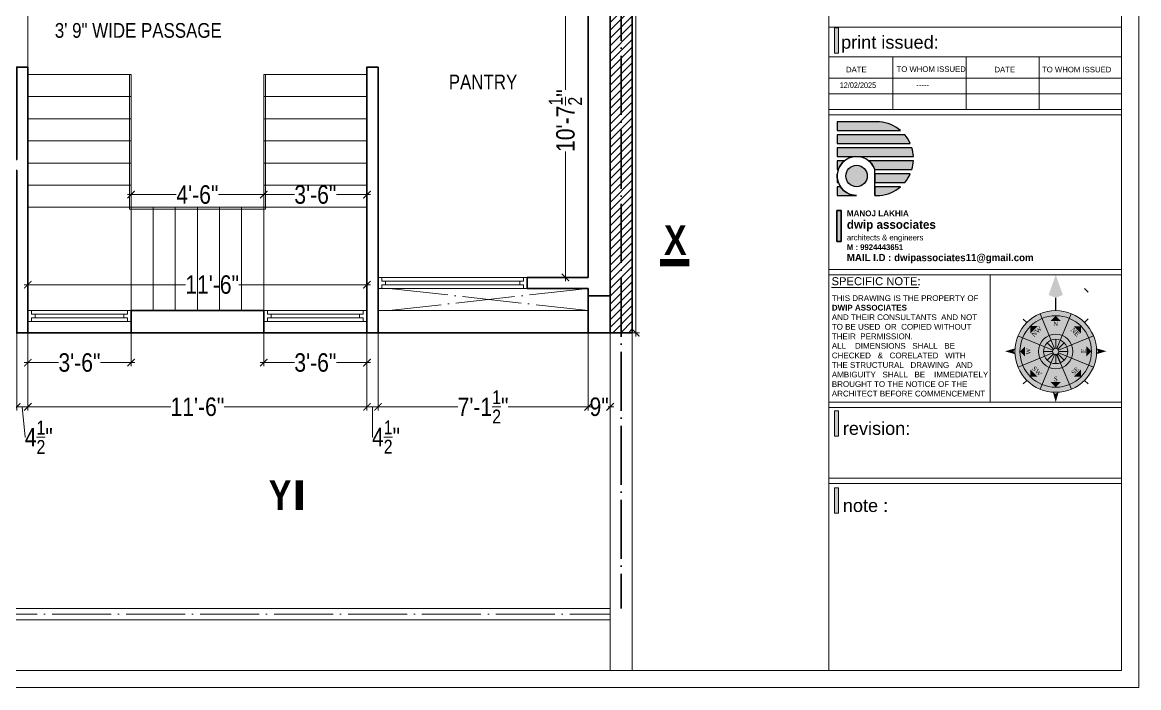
# Paper-space layout 'Layout1' of a CAD drawing. Header units: millimetres. Extents: x -1 to 3078, y -1078 to 819.
# Drawn here: x 1469.4 to 1923.7, y 10.5 to 281.2 of the extents above; entities that cross this region are included whole.
import ezdxf
from ezdxf.enums import TextEntityAlignment as Align

# ---------------------------------------------------------------- set-up
doc = ezdxf.new("R2010")
doc.units = ezdxf.units.MM
doc.header["$MEASUREMENT"] = 0
doc.header["$PDMODE"] = 35
doc.linetypes.add('ACAD_ISO04W100', pattern=[30, 24, -3, 0, -3])
doc.layers.get('Defpoints').update_dxf_attribs({"color": 220})
for name, color, linetype, lineweight in [('COLUMN', 1, 'Continuous', 30), ('FIRST FLOOR', 7, 'Continuous', 9), ('FIRST FLOOR ( DIM )', 250, 'Continuous', 9), ('FIRST FLOOR ( TEXT )', 7, 'Continuous', 9), ('FIRST FLOOR_( PLine )_', 251, 'Continuous', 30), ('FIRST FLOOR_( STAIR )', 251, 'Continuous', 9), ('GROUND FLOOR', 7, 'Continuous', 9), ('GROUND FLOOR  ( HATCH )', 251, 'Continuous', 9), ('GROUND FLOOR ( DW_RAIL )', 7, 'Continuous', 9), ('plot boundary', 26, 'Continuous', 30), ('SECTION', 7, 'Continuous', 9), ('STAIRCASE', 45, 'Continuous', 25), ('X_PLOT', 1, 'Continuous', 9), ('X_SHEET', 7, 'Continuous', 9)]:
    doc.layers.add(name, color=color, linetype=linetype, lineweight=lineweight)
doc.styles.add("Cn_BT_0'-0", font='swissc.ttf')
doc.styles.add('Cn_BT_7½', font='swissc.ttf', dxfattribs={"height": 7.5})
doc.styles.add('DUTCH801', font='dutcheb.ttf', dxfattribs={"height": 6.5})
doc.styles.add('KATHA', font='swissc.ttf')
doc.styles.get("Standard").update_dxf_attribs({"font": 'arial.ttf', "height": 6})
doc.dimstyles.new('Cn_BT_7½', dxfattribs={"dimtxt": 9, "dimasz": 3, "dimexe": 1.5, "dimexo": 0, "dimgap": 0.09, "dimtad": 0, "dimdec": 3, "dimzin": 3, "dimdsep": 46, "dimlunit": 4, "dimtxsty": 'Cn_BT_7½', "dimblk": 'ARCHTICK', "dimcen": 0.09, "dimdle": 1.5, "dimclrd": 251, "dimclre": 251, "dimclrt": 14, "dimadec": 0, "dimazin": 0, "dimtfac": 0.75, "dimtdec": 3, "dimtofl": 0, "dimtmove": 0, "dimatfit": 3, "dimfxl": 0, "dimtolj": 1, "dimtzin": 0, "dimlwd": 15, "dimlwe": 15, "dimarcsym": 0})

# ---------------------------------------------------------------- blocks, each defined once
blk = doc.blocks.new('_ArchTick')
at = {"color": 0, "linetype": 'ByBlock', "const_width": 0.15}
blk.add_lwpolyline([(-0.5, -0.5), (0.5, 0.5)], dxfattribs=at)
blk = doc.blocks.new('*D62')
at = {"layer": 'Defpoints', "color": 0}
for p in [(1708.68, 471.43), (1704.18, 154.93), (1719.07, 154.93)]:
    blk.add_point(p, dxfattribs=at)
at = {"layer": 'FIRST FLOOR ( DIM )', "color": 251, "lineweight": 15}
for p, q in [((1719.07, 472.93), (1719.07, 319.85)), ((1708.68, 471.43), (1720.57, 471.43)), ((1719.07, 153.43), (1719.07, 294.51)), ((1704.18, 154.93), (1720.57, 154.93))]:
    blk.add_line(p, q, dxfattribs=at)
at = {"layer": 'FIRST FLOOR ( DIM )', "color": 251, "lineweight": 15, "xscale": 3, "yscale": 3, "zscale": 3}
for p, rotation in [((1719.07, 471.43), 90), ((1719.07, 154.93), 270)]:
    blk.add_blockref('_ArchTick', p, dxfattribs=dict(at, rotation=rotation))
at = {"layer": 'FIRST FLOOR ( DIM )', "color": 14, "insert": (1716.07, 307.18), "char_height": 7.5, "attachment_point": 5, "rotation": 90, "style": 'Cn_BT_7½'}
blk.add_mtext('\\A1;26\'-4{\\H0.750000x;\\S1/2;}"', dxfattribs=at)
blk = doc.blocks.new('*D63')
at = {"layer": 'Defpoints', "color": 0}
for p in [(1699.68, 304.93), (1690.44, 177.43), (1699.68, 177.43)]:
    blk.add_point(p, dxfattribs=at)
at = {"layer": 'FIRST FLOOR ( DIM )', "color": 251, "lineweight": 15}
for p, q in [((1699.68, 304.93), (1688.94, 304.93)), ((1690.44, 306.43), (1690.44, 253.71)), ((1690.44, 175.93), (1690.44, 228.65)), ((1699.68, 177.43), (1688.94, 177.43))]:
    blk.add_line(p, q, dxfattribs=at)
at = {"layer": 'FIRST FLOOR ( DIM )', "color": 251, "lineweight": 15, "xscale": 3, "yscale": 3, "zscale": 3}
for p, rotation in [((1690.44, 304.93), 90), ((1690.44, 177.43), 270)]:
    blk.add_blockref('_ArchTick', p, dxfattribs=dict(at, rotation=rotation))
at = {"layer": 'FIRST FLOOR ( DIM )', "color": 14, "insert": (1690.44, 241.18), "char_height": 7.5, "attachment_point": 5, "rotation": 90, "style": 'Cn_BT_7½'}
blk.add_mtext('\\A1;10\'-7{\\H0.750000x;\\S1/2;}"', dxfattribs=at)
blk = doc.blocks.new('NORTH')
h = blk.add_hatch(color=9)
h.set_gradient(color1=(201, 201, 201), color2=(237, 237, 237), one_color=1, tint=0.93, name='SPHERICAL')
edge = h.paths.add_edge_path()
edge.add_arc((329168.36, -156620.06), 24.14, 0, 360)
at = {"layer": 'X_SHEET'}
for color, points in [(224, [(329168.39, -156574.83), (329168.37, -156588.36), (329164.15, -156586.66)]), (230, [(329172.6, -156586.67), (329168.37, -156588.36), (329168.39, -156574.83)]), (47, [(329165.31, -156601.96), (329168.36, -156598.92), (329171.4, -156601.97)]), (47, [(329153.43, -156609.39), (329153.44, -156605.09), (329157.74, -156605.09)]), (47, [(329179.03, -156605.13), (329183.33, -156605.13), (329183.33, -156609.44)]), (47, [(329147.22, -156620.03), (329150.27, -156616.99), (329150.26, -156623.08)]), (47, [(329186.45, -156623.1), (329186.46, -156617.01), (329189.5, -156620.06)]), (224, [(329143.42, -156619.93), (329144.27, -156618.24), (329138.35, -156619.94)]), (230, [(329144.27, -156621.62), (329143.42, -156619.93), (329138.35, -156619.94)]), (230, [(329192.45, -156621.62), (329193.3, -156619.93), (329198.37, -156619.94)]), (224, [(329193.3, -156619.93), (329192.46, -156618.24), (329198.37, -156619.94)]), (47, [(329153.39, -156634.98), (329153.4, -156630.68), (329157.7, -156634.99)]), (47, [(329178.98, -156635.02), (329183.29, -156630.72), (329183.29, -156635.03)]), (47, [(329171.38, -156638.16), (329165.29, -156638.15), (329168.33, -156641.2)]), (230, [(329166.68, -156644.13), (329168.37, -156644.98), (329168.36, -156650.06)]), (224, [(329168.37, -156644.98), (329170.06, -156644.14), (329168.36, -156650.06)])]:
    blk.add_hatch(color=color, dxfattribs=at).paths.add_polyline_path(points)
at = {"color": 254, "lineweight": 5}
for p, q in [((329185.43, -156582.85), (329187.55, -156584.97)), ((329167.03, -156618.73), (329163.29, -156614.98)), ((329168.36, -156618.18), (329168.36, -156612.88)), ((329169.69, -156618.73), (329173.44, -156614.98)), ((329166.49, -156620.06), (329161.19, -156620.06)), ((329167.03, -156621.39), (329163.29, -156625.13)), ((329168.36, -156621.93), (329168.36, -156627.23)), ((329169.69, -156621.39), (329173.44, -156625.13)), ((329170.24, -156620.06), (329175.54, -156620.06))]:
    blk.add_line(p, q, dxfattribs=at)
at = {"color": 250, "lineweight": 9}
for p, q in [((329167.64, -156618.32), (329159.12, -156597.75)), ((329169.08, -156618.32), (329177.6, -156597.75)), ((329151.3, -156602.99), (329149.18, -156600.87)), ((329185.43, -156602.99), (329187.55, -156600.87)), ((329146.06, -156610.82), (329166.63, -156619.34)), ((329170.1, -156619.34), (329190.67, -156610.82)), ((329146.06, -156629.3), (329166.63, -156620.78)), ((329159.12, -156642.36), (329167.64, -156621.79)), ((329177.6, -156642.36), (329169.08, -156621.79)), ((329170.1, -156620.78), (329190.67, -156629.3)), ((329151.3, -156637.13), (329149.18, -156639.25)), ((329185.43, -156637.13), (329187.55, -156639.25))]:
    blk.add_line(p, q, dxfattribs=at)
at = {"color": 1}
blk.add_line((329171.11, -156626.69), (329169.08, -156621.79), dxfattribs=at)
at = {"lineweight": 9}
for radius in [24.14, 21.14, 10.18, 7.18, 1.88]:
    blk.add_circle((329168.36, -156620.06), radius, dxfattribs=at)
at = {"layer": 'X_SHEET', "color": 29, "linetype": 'Continuous', "lineweight": 25}
blk.add_line((329168.36, -156595.92), (329168.37, -156588.36), dxfattribs=at)
at = {"layer": 'X_SHEET', "color": 26, "linetype": 'ByBlock', "lineweight": -2, "style": 'DUTCH801'}
for s, rotation, p in [('N', 359.9141, (329168.3, -156602.36)), ('NW', 44.9141, (329156.19, -156607.39)), ('SE', 44.9141, (329178.93, -156630.51)), ('S', 359.9141, (329168.41, -156634.95))]:
    blk.add_text(s, height=2.7, rotation=rotation, dxfattribs=at).set_placement(p, align=Align.TOP_CENTER)
for s, rotation, p in [('NE', 314.9141, (329178.93, -156609.55)), ('W', 89.9141, (329153.45, -156619.96)), ('E', 89.9141, (329186.06, -156619.76)), ('SW', 314.9141, (329156.33, -156632.65))]:
    blk.add_text(s, height=2.7, rotation=rotation, dxfattribs=at).set_placement(p, align=Align.CENTER)
blk = doc.blocks.new('logo')
at = {"layer": 'STAIRCASE', "linetype": 'Continuous', "ltscale": 15}
h = blk.add_hatch(color=0, dxfattribs=at)
edge = h.paths.add_edge_path()
edge.add_line((52190.2, -8438.8), (52131.5, -8438.8))
edge.add_line((52131.5, -8438.8), (52131.5, -8450.8))
edge.add_line((52131.5, -8450.8), (52219.1, -8450.8))
edge.add_arc((52186.1, -8489.7), 51, 49.5898, 85.3906)
edge = h.paths.add_edge_path()
edge.add_line((52225, -8456.8), (52131.5, -8456.8))
edge.add_line((52131.5, -8456.8), (52131.5, -8468.8))
edge.add_line((52131.5, -8468.8), (52232.6, -8468.8))
edge.add_arc((52186.1, -8489.7), 51, 24.196, 40.1809)
edge = h.paths.add_edge_path()
edge.add_line((52234.8, -8474.7), (52131.5, -8474.7))
edge.add_line((52131.5, -8474.7), (52131.5, -8486.7))
edge.add_line((52131.5, -8486.7), (52237, -8486.7))
edge.add_arc((52186.1, -8489.7), 51, 3.3421, 17.076)
edge = h.paths.add_edge_path()
edge.add_line((52237, -8492.6), (52174.8, -8492.6))
edge.add_arc((52158.3, -8513.7), 26.8, 19.8001, 51.8901, ccw=False)
edge.add_line((52183.5, -8504.6), (52234.8, -8504.6))
edge.add_arc((52186.1, -8489.7), 51, 342.9464, 356.6794)
edge = h.paths.add_edge_path()
edge.add_line((52232.6, -8510.5), (52183.5, -8510.5))
edge.add_line((52183.5, -8510.5), (52183.5, -8522.5))
edge.add_line((52183.5, -8522.5), (52225.1, -8522.5))
edge.add_arc((52186.1, -8489.7), 51, 319.8472, 335.8275)
edge = h.paths.add_edge_path()
edge.add_line((52219.2, -8528.5), (52183.5, -8528.5))
edge.add_line((52183.5, -8528.5), (52183.5, -8540.5))
edge.add_line((52183.5, -8540.5), (52190.4, -8540.5))
edge.add_arc((52186.1, -8489.7), 51, 274.8693, 310.4434)
edge = h.paths.add_edge_path()
edge.add_line((52136, -8528.5), (52131.5, -8528.5))
edge.add_line((52131.5, -8528.5), (52131.5, -8540.5))
edge.add_line((52131.5, -8540.5), (52158.3, -8540.5))
edge.add_arc((52158.3, -8513.7), 26.8, 213.4982, 270, ccw=False)
edge = h.paths.add_edge_path()
edge.add_line((52131.5, -8513.7), (52131.5, -8522.5))
edge.add_line((52131.5, -8522.5), (52133, -8522.5))
edge.add_arc((52158.3, -8513.7), 26.8, 180, 199.307, ccw=False)
edge = h.paths.add_edge_path()
edge.add_line((52131.7, -8510.5), (52131.5, -8510.5))
edge.add_line((52131.5, -8510.5), (52131.5, -8513.7))
edge.add_arc((52158.3, -8513.7), 26.8, 173.2545, 180, ccw=False)
edge = h.paths.add_edge_path()
edge.add_line((52141.8, -8492.6), (52131.5, -8492.6))
edge.add_line((52131.5, -8492.6), (52131.5, -8504.6))
edge.add_line((52131.5, -8504.6), (52133.1, -8504.6))
edge.add_arc((52158.3, -8513.7), 26.8, 128.1099, 160.1999, ccw=False)
edge = h.paths.add_edge_path()
edge.add_arc((52158.3, -8513.7), 14.8, 0, 360)
at = {"layer": 'STAIRCASE', "color": 0, "linetype": 'Continuous', "ltscale": 15}
blk.add_line((52183.5, -8540.5), (52183.5, -8504.6), dxfattribs=at)
for points in [[(52190.2, -8438.8), (52131.5, -8438.8), (52131.5, -8450.8), (52219.1, -8450.8, 0.157494)], [(52225, -8456.8), (52131.5, -8456.8), (52131.5, -8468.8), (52232.6, -8468.8, 0.06986)], [(52234.8, -8474.7), (52131.5, -8474.7), (52131.5, -8486.7), (52237, -8486.7, 0.059998)], [(52141.8, -8492.6), (52131.5, -8492.6), (52131.5, -8504.6), (52133.1, -8504.6, -0.140942)], [(52237, -8492.6), (52174.8, -8492.6, -0.140942), (52183.5, -8504.6), (52234.8, -8504.6, 0.059993)], [(52131.7, -8510.5), (52131.5, -8510.5), (52131.5, -8513.7, -0.029441)], [(52131.5, -8513.7), (52131.5, -8522.5), (52133, -8522.5, -0.084443)], [(52232.6, -8510.5), (52183.5, -8510.5), (52183.5, -8522.5), (52225.1, -8522.5, 0.069841)], [(52136, -8528.5), (52131.5, -8528.5), (52131.5, -8540.5), (52158.3, -8540.5, -0.251655)], [(52219.2, -8528.5), (52183.5, -8528.5), (52183.5, -8540.5), (52190.4, -8540.5, 0.15648)]]:
    blk.add_lwpolyline(points, format="xyb", close=True, dxfattribs=at)
blk.add_circle((52158.3, -8513.7), 14.8, dxfattribs=at)
blk.add_arc((52158.3, -8513.7), 26.8, 19.8001, 270, dxfattribs=at)
blk = doc.blocks.new('*D68')
at = {"layer": 'Defpoints', "color": 0}
for p in [(1471.68, 181.93), (1609.68, 181.93), (1609.68, 174.46)]:
    blk.add_point(p, dxfattribs=at)
at = {"layer": 'FIRST FLOOR ( DIM )', "color": 251, "lineweight": 15}
for p, q in [((1471.68, 181.93), (1471.68, 172.96)), ((1609.68, 181.93), (1609.68, 172.96)), ((1470.18, 174.46), (1535.82, 174.46)), ((1611.18, 174.46), (1557.54, 174.46))]:
    blk.add_line(p, q, dxfattribs=at)
at = {"layer": 'FIRST FLOOR ( DIM )', "color": 251, "lineweight": 15, "xscale": 3, "yscale": 3, "zscale": 3, "rotation": 180}
blk.add_blockref('_ArchTick', (1471.68, 174.46), dxfattribs=at)
at = {"layer": 'FIRST FLOOR ( DIM )', "color": 251, "lineweight": 15, "xscale": 3, "yscale": 3, "zscale": 3}
blk.add_blockref('_ArchTick', (1609.68, 174.46), dxfattribs=at)
at = {"layer": 'FIRST FLOOR ( DIM )', "color": 14, "insert": (1546.68, 174.46), "char_height": 7.5, "attachment_point": 5, "style": 'Cn_BT_7½'}
blk.add_mtext('\\A1;11\'-6"', dxfattribs=at)
blk = doc.blocks.new('*D69')
at = {"layer": 'Defpoints', "color": 0}
for p in [(1609.68, 211.08), (1567.68, 206.72), (1609.68, 206.72)]:
    blk.add_point(p, dxfattribs=at)
at = {"layer": 'FIRST FLOOR ( DIM )', "color": 251, "lineweight": 15}
for p, q in [((1566.18, 211.08), (1580.13, 211.08)), ((1567.68, 206.72), (1567.68, 212.58)), ((1611.18, 211.08), (1597.24, 211.08)), ((1609.68, 206.72), (1609.68, 212.58))]:
    blk.add_line(p, q, dxfattribs=at)
at = {"layer": 'FIRST FLOOR ( DIM )', "color": 251, "lineweight": 15, "xscale": 3, "yscale": 3, "zscale": 3, "rotation": 180}
blk.add_blockref('_ArchTick', (1567.68, 211.08), dxfattribs=at)
at = {"layer": 'FIRST FLOOR ( DIM )', "color": 251, "lineweight": 15, "xscale": 3, "yscale": 3, "zscale": 3}
blk.add_blockref('_ArchTick', (1609.68, 211.08), dxfattribs=at)
at = {"layer": 'FIRST FLOOR ( DIM )', "color": 14, "insert": (1588.68, 211.08), "char_height": 7.5, "attachment_point": 5, "style": 'Cn_BT_7½'}
blk.add_mtext('\\A1;3\'-6"', dxfattribs=at)
blk = doc.blocks.new('*D70')
at = {"layer": 'Defpoints', "color": 0}
for p in [(1567.68, 211.08), (1513.68, 205.93), (1567.68, 205.93)]:
    blk.add_point(p, dxfattribs=at)
at = {"layer": 'FIRST FLOOR ( DIM )', "color": 251, "lineweight": 15}
for p, q in [((1512.18, 211.08), (1532.09, 211.08)), ((1513.68, 205.93), (1513.68, 212.58)), ((1569.18, 211.08), (1549.28, 211.08)), ((1567.68, 205.93), (1567.68, 212.58))]:
    blk.add_line(p, q, dxfattribs=at)
at = {"layer": 'FIRST FLOOR ( DIM )', "color": 251, "lineweight": 15, "xscale": 3, "yscale": 3, "zscale": 3, "rotation": 180}
blk.add_blockref('_ArchTick', (1513.68, 211.08), dxfattribs=at)
at = {"layer": 'FIRST FLOOR ( DIM )', "color": 251, "lineweight": 15, "xscale": 3, "yscale": 3, "zscale": 3}
blk.add_blockref('_ArchTick', (1567.68, 211.08), dxfattribs=at)
at = {"layer": 'FIRST FLOOR ( DIM )', "color": 14, "insert": (1540.68, 211.08), "char_height": 7.5, "attachment_point": 5, "style": 'Cn_BT_7½'}
blk.add_mtext('\\A1;4\'-6"', dxfattribs=at)
blk = doc.blocks.new('*D72')
at = {"layer": 'Defpoints', "color": 0}
for p in [(1467.18, 154.93), (1471.68, 154.93), (1471.68, 124.76)]:
    blk.add_point(p, dxfattribs=at)
at = {"layer": 'FIRST FLOOR ( DIM )', "color": 251, "lineweight": 15}
for p, q in [((1467.18, 154.93), (1467.18, 123.26)), ((1471.68, 154.93), (1471.68, 123.26)), ((1465.68, 124.76), (1473.18, 124.76)), ((1469.43, 124.76), (1470.58, 112.39)), ((1470.58, 112.39), (1470.76, 112.39))]:
    blk.add_line(p, q, dxfattribs=at)
at = {"layer": 'FIRST FLOOR ( DIM )', "color": 251, "lineweight": 15, "xscale": 3, "yscale": 3, "zscale": 3, "rotation": 180}
blk.add_blockref('_ArchTick', (1467.18, 124.76), dxfattribs=at)
at = {"layer": 'FIRST FLOOR ( DIM )', "color": 251, "lineweight": 15, "xscale": 3, "yscale": 3, "zscale": 3}
blk.add_blockref('_ArchTick', (1471.68, 124.76), dxfattribs=at)
at = {"layer": 'FIRST FLOOR ( DIM )', "color": 14, "insert": (1476.13, 112.39), "char_height": 7.5, "attachment_point": 5, "style": 'Cn_BT_7½'}
blk.add_mtext('\\A1;4{\\H0.750000x;\\S1/2;}"', dxfattribs=at)
blk = doc.blocks.new('*D73')
at = {"layer": 'Defpoints', "color": 0}
for p in [(1471.68, 154.93), (1513.68, 154.93), (1513.68, 142.76)]:
    blk.add_point(p, dxfattribs=at)
at = {"layer": 'FIRST FLOOR ( DIM )', "color": 251, "lineweight": 15}
for p, q in [((1471.68, 154.93), (1471.68, 141.26)), ((1513.68, 154.93), (1513.68, 141.26)), ((1470.18, 142.76), (1484.13, 142.76)), ((1515.18, 142.76), (1501.24, 142.76))]:
    blk.add_line(p, q, dxfattribs=at)
at = {"layer": 'FIRST FLOOR ( DIM )', "color": 251, "lineweight": 15, "xscale": 3, "yscale": 3, "zscale": 3, "rotation": 180}
blk.add_blockref('_ArchTick', (1471.68, 142.76), dxfattribs=at)
at = {"layer": 'FIRST FLOOR ( DIM )', "color": 251, "lineweight": 15, "xscale": 3, "yscale": 3, "zscale": 3}
blk.add_blockref('_ArchTick', (1513.68, 142.76), dxfattribs=at)
at = {"layer": 'FIRST FLOOR ( DIM )', "color": 14, "insert": (1492.68, 142.76), "char_height": 7.5, "attachment_point": 5, "style": 'Cn_BT_7½'}
blk.add_mtext('\\A1;3\'-6"', dxfattribs=at)
blk = doc.blocks.new('*D74')
at = {"layer": 'Defpoints', "color": 0}
for p in [(1567.68, 154.93), (1609.68, 154.93), (1609.68, 142.76)]:
    blk.add_point(p, dxfattribs=at)
at = {"layer": 'FIRST FLOOR ( DIM )', "color": 251, "lineweight": 15}
for p, q in [((1567.68, 154.93), (1567.68, 141.26)), ((1609.68, 154.93), (1609.68, 141.26)), ((1566.18, 142.76), (1580.13, 142.76)), ((1611.18, 142.76), (1597.24, 142.76))]:
    blk.add_line(p, q, dxfattribs=at)
at = {"layer": 'FIRST FLOOR ( DIM )', "color": 251, "lineweight": 15, "xscale": 3, "yscale": 3, "zscale": 3, "rotation": 180}
blk.add_blockref('_ArchTick', (1567.68, 142.76), dxfattribs=at)
at = {"layer": 'FIRST FLOOR ( DIM )', "color": 251, "lineweight": 15, "xscale": 3, "yscale": 3, "zscale": 3}
blk.add_blockref('_ArchTick', (1609.68, 142.76), dxfattribs=at)
at = {"layer": 'FIRST FLOOR ( DIM )', "color": 14, "insert": (1588.68, 142.76), "char_height": 7.5, "attachment_point": 5, "style": 'Cn_BT_7½'}
blk.add_mtext('\\A1;3\'-6"', dxfattribs=at)
blk = doc.blocks.new('*D75')
at = {"layer": 'Defpoints', "color": 0}
for p in [(1609.68, 154.93), (1614.18, 154.93), (1614.18, 124.76)]:
    blk.add_point(p, dxfattribs=at)
at = {"layer": 'FIRST FLOOR ( DIM )', "color": 251, "lineweight": 15}
for p, q in [((1609.68, 154.93), (1609.68, 123.26)), ((1614.18, 154.93), (1614.18, 123.26)), ((1608.18, 124.76), (1615.68, 124.76)), ((1611.93, 124.76), (1611.9, 112.5)), ((1611.9, 112.5), (1612.08, 112.5))]:
    blk.add_line(p, q, dxfattribs=at)
at = {"layer": 'FIRST FLOOR ( DIM )', "color": 251, "lineweight": 15, "xscale": 3, "yscale": 3, "zscale": 3, "rotation": 180}
blk.add_blockref('_ArchTick', (1609.68, 124.76), dxfattribs=at)
at = {"layer": 'FIRST FLOOR ( DIM )', "color": 251, "lineweight": 15, "xscale": 3, "yscale": 3, "zscale": 3}
blk.add_blockref('_ArchTick', (1614.18, 124.76), dxfattribs=at)
at = {"layer": 'FIRST FLOOR ( DIM )', "color": 14, "insert": (1617.45, 112.5), "char_height": 7.5, "attachment_point": 5, "style": 'Cn_BT_7½'}
blk.add_mtext('\\A1;4{\\H0.750000x;\\S1/2;}"', dxfattribs=at)
blk = doc.blocks.new('*D76')
at = {"layer": 'Defpoints', "color": 0}
for p in [(1614.18, 154.93), (1699.68, 154.93), (1699.68, 124.76)]:
    blk.add_point(p, dxfattribs=at)
at = {"layer": 'FIRST FLOOR ( DIM )', "color": 251, "lineweight": 15}
for p, q in [((1614.18, 154.93), (1614.18, 123.26)), ((1699.68, 154.93), (1699.68, 123.26)), ((1612.68, 124.76), (1646.73, 124.76)), ((1701.18, 124.76), (1667.13, 124.76))]:
    blk.add_line(p, q, dxfattribs=at)
at = {"layer": 'FIRST FLOOR ( DIM )', "color": 251, "lineweight": 15, "xscale": 3, "yscale": 3, "zscale": 3, "rotation": 180}
blk.add_blockref('_ArchTick', (1614.18, 124.76), dxfattribs=at)
at = {"layer": 'FIRST FLOOR ( DIM )', "color": 251, "lineweight": 15, "xscale": 3, "yscale": 3, "zscale": 3}
blk.add_blockref('_ArchTick', (1699.68, 124.76), dxfattribs=at)
at = {"layer": 'FIRST FLOOR ( DIM )', "color": 14, "insert": (1656.93, 124.76), "char_height": 7.5, "attachment_point": 5, "style": 'Cn_BT_7½'}
blk.add_mtext('\\A1;7\'-1{\\H0.750000x;\\S1/2;}"', dxfattribs=at)
blk = doc.blocks.new('*D77')
at = {"layer": 'Defpoints', "color": 0}
for p in [(1699.68, 154.93), (1708.68, 154.93), (1708.68, 124.76)]:
    blk.add_point(p, dxfattribs=at)
at = {"layer": 'FIRST FLOOR ( DIM )', "color": 251, "lineweight": 15}
for p, q in [((1699.68, 154.93), (1699.68, 123.26)), ((1708.68, 154.93), (1708.68, 123.26)), ((1698.18, 124.76), (1700.53, 124.76)), ((1710.18, 124.76), (1707.84, 124.76))]:
    blk.add_line(p, q, dxfattribs=at)
at = {"layer": 'FIRST FLOOR ( DIM )', "color": 251, "lineweight": 15, "xscale": 3, "yscale": 3, "zscale": 3, "rotation": 180}
blk.add_blockref('_ArchTick', (1699.68, 124.76), dxfattribs=at)
at = {"layer": 'FIRST FLOOR ( DIM )', "color": 251, "lineweight": 15, "xscale": 3, "yscale": 3, "zscale": 3}
blk.add_blockref('_ArchTick', (1708.68, 124.76), dxfattribs=at)
at = {"layer": 'FIRST FLOOR ( DIM )', "color": 14, "insert": (1704.18, 124.76), "char_height": 7.5, "attachment_point": 5, "style": 'Cn_BT_7½'}
blk.add_mtext('\\A1;9"', dxfattribs=at)
blk = doc.blocks.new('*D78')
at = {"layer": 'Defpoints', "color": 0}
for p in [(1471.68, 304.93), (1460.39, 262.93), (1471.68, 262.93)]:
    blk.add_point(p, dxfattribs=at)
at = {"layer": 'FIRST FLOOR ( DIM )', "color": 251, "lineweight": 15}
for p, q in [((1471.68, 304.93), (1458.89, 304.93)), ((1460.39, 306.43), (1460.39, 292.48)), ((1460.39, 261.43), (1460.39, 275.38)), ((1471.68, 262.93), (1458.89, 262.93))]:
    blk.add_line(p, q, dxfattribs=at)
at = {"layer": 'FIRST FLOOR ( DIM )', "color": 251, "lineweight": 15, "xscale": 3, "yscale": 3, "zscale": 3}
for p, rotation in [((1460.39, 304.93), 90), ((1460.39, 262.93), 270)]:
    blk.add_blockref('_ArchTick', p, dxfattribs=dict(at, rotation=rotation))
at = {"layer": 'FIRST FLOOR ( DIM )', "color": 14, "insert": (1460.39, 283.93), "char_height": 7.5, "attachment_point": 5, "rotation": 90, "style": 'Cn_BT_7½'}
blk.add_mtext('\\A1;3\'-6"', dxfattribs=at)
blk = doc.blocks.new('*D113')
at = {"layer": 'Defpoints', "color": 0}
for p in [(1471.68, 154.93), (1609.68, 154.93), (1609.68, 124.76)]:
    blk.add_point(p, dxfattribs=at)
at = {"layer": 'FIRST FLOOR ( DIM )', "color": 251, "lineweight": 15}
for p, q in [((1471.68, 154.93), (1471.68, 123.26)), ((1609.68, 154.93), (1609.68, 123.26)), ((1470.18, 124.76), (1529.82, 124.76)), ((1611.18, 124.76), (1551.54, 124.76))]:
    blk.add_line(p, q, dxfattribs=at)
at = {"layer": 'FIRST FLOOR ( DIM )', "color": 251, "lineweight": 15, "xscale": 3, "yscale": 3, "zscale": 3, "rotation": 180}
blk.add_blockref('_ArchTick', (1471.68, 124.76), dxfattribs=at)
at = {"layer": 'FIRST FLOOR ( DIM )', "color": 251, "lineweight": 15, "xscale": 3, "yscale": 3, "zscale": 3}
blk.add_blockref('_ArchTick', (1609.68, 124.76), dxfattribs=at)
at = {"layer": 'FIRST FLOOR ( DIM )', "color": 14, "insert": (1540.68, 124.76), "char_height": 7.5, "attachment_point": 5, "style": 'Cn_BT_7½'}
blk.add_mtext('\\A1;11\'-6"', dxfattribs=at)

psp = doc.layouts.get("Layout1")

# ---------------------------------------------------------------- hatches: boundary and pattern name
at = {"layer": 'GROUND FLOOR  ( HATCH )'}
h = psp.add_hatch(dxfattribs=at)
h.set_pattern_fill('ANSI31', color=6, scale=18, style=0)
h.set_pattern_definition([(45, (-114823.0027, 162774.1062), (-1.590990258, 1.590990258), [])])
h.paths.add_polyline_path([(1717.6833, 498.4318), (1708.6833, 498.4318), (1708.6833, 154.9318), (1717.6833, 154.9318)])
at = {"layer": 'STAIRCASE', "linetype": 'Continuous', "ltscale": 15}
psp.add_hatch(color=251, dxfattribs=at).paths.add_polyline_path([(1800.9233, 204.6306), (1802.6441, 204.6306), (1802.6441, 192.0453), (1800.9233, 192.0453)])
at = {"layer": 'X_SHEET', "ltscale": 0.25}
h = psp.add_hatch(color=0, dxfattribs=at)
h.dxf.hatch_style = 1
h.paths.add_polyline_path([(1801.5478, 278.8925), (1799.9457, 278.8925), (1799.9457, 268.5883), (1801.5478, 268.5883)])
h = psp.add_hatch(color=0, dxfattribs=at)
h.dxf.hatch_style = 1
h.paths.add_polyline_path([(1801.5512, 123.2019), (1799.9491, 123.2019), (1799.9491, 112.8977), (1801.5512, 112.8977)])
h = psp.add_hatch(color=0, dxfattribs=at)
h.dxf.hatch_style = 1
h.paths.add_polyline_path([(1801.5511, 91.829), (1799.949, 91.829), (1799.949, 81.5248), (1801.5511, 81.5248)])

# ---------------------------------------------------------------- linework, layer by layer
at = {"layer": 'COLUMN'}
psp.add_lwpolyline([(1699.6833, 169.9318), (1708.6833, 169.9318), (1708.6833, 154.9318), (1699.6833, 154.9318)], close=True, dxfattribs=at)
at = {"layer": 'Defpoints', "color": 6, "lineweight": 30}
psp.add_lwpolyline([(1308.1833, 471.4318), (1708.6833, 471.4318), (1708.6833, 154.9318), (1308.1833, 154.9318)], close=True, dxfattribs=at)
at = {"layer": 'FIRST FLOOR'}
for p, q in [((1708.6833, 471.4318), (1708.6833, 154.9318)), ((1471.6833, 154.9318), (1471.6833, 304.9318)), ((1699.6833, 304.9318), (1699.6833, 177.4318)), ((1471.6833, 262.9318), (1467.1833, 262.9318)), ((1609.6833, 262.9318), (1609.6833, 154.9318)), ((1609.6833, 262.9318), (1614.1833, 262.9318)), ((1614.1833, 262.9318), (1614.1833, 177.4318)), ((1614.1833, 177.4318), (1699.6833, 177.4318)), ((1614.1833, 172.9318), (1614.1833, 177.4318)), ((1674.9333, 177.4318), (1674.9333, 172.9318)), ((1614.1833, 172.9318), (1614.1833, 154.9318)), ((1614.1833, 172.9318), (1699.6833, 172.9318)), ((1699.6833, 172.9318), (1699.6833, 154.9318)), ((1609.6833, 163.9318), (1471.6833, 163.9318)), ((1513.6833, 163.9318), (1513.6833, 154.9318)), ((1567.6833, 163.9318), (1567.6833, 154.9318)), ((1699.6833, 163.9318), (1614.1833, 163.9318)), ((1708.6833, 154.9318), (1308.1833, 154.9318))]:
    psp.add_line(p, q, dxfattribs=at)
at = {"layer": 'FIRST FLOOR_( PLine )_'}
for points in [[(1708.6833, 471.4318), (1663.6833, 471.4318), (1663.6833, 466.9318), (1699.6833, 466.9318), (1699.6833, 309.4318), (1609.6833, 309.4318), (1609.6833, 304.9318), (1699.6833, 304.9318), (1699.6833, 177.4318), (1674.9333, 177.4318), (1674.9333, 172.9318), (1699.6833, 172.9318), (1699.6833, 154.9318), (1708.6833, 154.9318)], [(1471.6833, 262.9318), (1467.1833, 262.9318), (1467.1833, 225.4318), (1446.1833, 225.4318), (1446.1833, 220.9318), (1467.1833, 220.9318), (1467.1833, 154.9318), (1471.6833, 154.9318)], [(1614.1833, 262.9318), (1609.6833, 262.9318), (1609.6833, 154.9318), (1614.1833, 154.9318), (1614.1833, 172.9318), (1614.1833, 172.9318), (1614.1833, 177.4318), (1614.1833, 177.4318)], [(1567.6833, 163.9318), (1513.6833, 163.9318), (1513.6833, 159.4318), (1513.6833, 154.9318), (1567.6833, 154.9318)]]:
    psp.add_lwpolyline(points, close=True, dxfattribs=at)
at = {"layer": 'FIRST FLOOR_( STAIR )'}
for p, q in [((1513.6833, 259.9318), (1471.6833, 259.9318)), ((1513.6833, 259.9318), (1513.6833, 163.9318)), ((1609.6833, 259.9318), (1567.6833, 259.9318)), ((1567.6833, 259.9318), (1567.6833, 163.9318)), ((1513.6833, 250.9318), (1471.6833, 250.9318)), ((1609.6833, 250.9318), (1567.6833, 250.9318)), ((1513.6833, 241.9318), (1471.6833, 241.9318)), ((1609.6833, 241.9318), (1567.6833, 241.9318)), ((1513.6833, 232.9318), (1471.6833, 232.9318)), ((1609.6833, 232.9318), (1567.6833, 232.9318)), ((1513.6833, 223.9318), (1471.6833, 223.9318)), ((1609.6833, 223.9318), (1567.6833, 223.9318)), ((1513.6833, 214.9318), (1471.6833, 214.9318)), ((1609.6833, 214.9318), (1567.6833, 214.9318)), ((1609.6833, 205.9318), (1471.6833, 205.9318)), ((1522.6833, 205.9318), (1522.6833, 163.9318)), ((1531.6833, 205.9318), (1531.6833, 163.9318)), ((1540.6833, 205.9318), (1540.6833, 163.9318)), ((1549.6833, 205.9318), (1549.6833, 163.9318)), ((1558.6833, 205.9318), (1558.6833, 163.9318))]:
    psp.add_line(p, q, dxfattribs=at)
psp.add_lwpolyline([(1512.9833, 259.9318), (1513.6833, 259.9318), (1513.6833, 205.9318), (1567.6833, 205.9318), (1567.6833, 259.9318), (1568.3833, 259.9318), (1568.3833, 205.2318), (1512.9833, 205.2318), (1512.9833, 259.9318)], close=True, dxfattribs=at)
at = {"layer": 'GROUND FLOOR'}
for p, q in [((1708.6833, 538.4807), (1708.6833, 17.5479)), ((1717.6833, 538.4807), (1717.6833, 17.5479)), ((1708.6833, 154.9318), (1708.6833, 17.5479)), ((1212.9333, 42.6818), (1708.6833, 42.6818)), ((1208.4333, 38.1818), (1708.6833, 38.1818))]:
    psp.add_line(p, q, dxfattribs=at)
at = {"layer": 'GROUND FLOOR', "color": 1, "linetype": 'ACAD_ISO04W100'}
for p, q in [((1713.1833, 538.4807), (1713.1833, 154.9318)), ((1618.6833, 172.9318), (1699.6833, 163.9318)), ((1699.6833, 172.9318), (1618.6833, 163.9318))]:
    psp.add_line(p, q, dxfattribs=at)
psp.add_lwpolyline([(1699.6833, 502.9318), (1210.6833, 502.9318), (1210.6833, 40.4318), (1708.6833, 40.4318)], dxfattribs=at)
at = {"layer": 'GROUND FLOOR', "color": 6, "lineweight": 30}
psp.add_lwpolyline([(1717.6833, 498.4318), (1708.6833, 498.4318), (1708.6833, 154.9318), (1717.6833, 154.9318)], close=True, dxfattribs=at)
at = {"layer": 'GROUND FLOOR'}
psp.add_lwpolyline([(1513.6833, 259.9318), (1513.6833, 205.9318), (1567.6833, 205.9318), (1567.6833, 259.9318)], dxfattribs=at)
at = {"layer": 'GROUND FLOOR ( DW_RAIL )'}
for points in [[(1674.9333, 177.4318), (1673.4333, 177.4318), (1673.4333, 175.9318), (1671.9333, 175.9318), (1671.9333, 174.4318), (1617.1833, 174.4318), (1617.1833, 175.9318), (1615.6833, 175.9318), (1615.6833, 177.4318), (1614.1833, 177.4318), (1614.1833, 172.9318), (1615.6833, 172.9318), (1615.6833, 174.4318), (1617.1833, 174.4318), (1617.1833, 175.9318), (1671.9333, 175.9318), (1671.9333, 174.4318), (1673.4333, 174.4318), (1673.4333, 172.9318), (1674.9333, 172.9318), (1674.9333, 177.4318), (1614.1833, 177.4318), (1614.1833, 172.9318), (1674.9333, 172.9318)], [(1513.6833, 163.9318), (1512.1833, 163.9318), (1512.1833, 162.4318), (1510.6833, 162.4318), (1510.6833, 160.9318), (1474.6833, 160.9318), (1474.6833, 162.4318), (1473.1833, 162.4318), (1473.1833, 163.9318), (1471.6833, 163.9318), (1471.6833, 159.4318), (1473.1833, 159.4318), (1473.1833, 160.9318), (1474.6833, 160.9318), (1474.6833, 162.4318), (1510.6833, 162.4318), (1510.6833, 160.9318), (1512.1833, 160.9318), (1512.1833, 159.4318), (1513.6833, 159.4318), (1513.6833, 163.9318), (1471.6833, 163.9318), (1471.6833, 159.4318), (1513.6833, 159.4318)], [(1609.6833, 163.9318), (1608.1833, 163.9318), (1608.1833, 162.4318), (1606.6833, 162.4318), (1606.6833, 160.9318), (1570.6833, 160.9318), (1570.6833, 162.4318), (1569.1833, 162.4318), (1569.1833, 163.9318), (1567.6833, 163.9318), (1567.6833, 159.4318), (1569.1833, 159.4318), (1569.1833, 160.9318), (1570.6833, 160.9318), (1570.6833, 162.4318), (1606.6833, 162.4318), (1606.6833, 160.9318), (1608.1833, 160.9318), (1608.1833, 159.4318), (1609.6833, 159.4318), (1609.6833, 163.9318), (1567.6833, 163.9318), (1567.6833, 159.4318), (1609.6833, 159.4318)]]:
    psp.add_lwpolyline(points, close=True, dxfattribs=at)
at = {"layer": 'plot boundary', "color": 251, "ltscale": 0.25}
psp.add_lwpolyline([(1800.9233, 204.6306), (1802.6441, 204.6306), (1802.6441, 192.0453), (1800.9233, 192.0453)], close=True, dxfattribs=at)
at = {"layer": 'SECTION', "color": 5}
for points in [[(1580.7203, 88.8377, 12, 12, 0), (1583.7203, 88.8377, 0, 0, 0), (1583.7203, 517.3392, 12, 12, 0), (1580.7203, 517.3392, 12, 12, 0)], [(1279.7528, 184.9318, 12, 12, 0), (1279.7528, 181.9318, 0, 0, 0), (1734.8821, 181.9318, 12, 12, 0), (1734.8821, 184.9318, 12, 12, 0)]]:
    psp.add_lwpolyline(points, format="xyseb", dxfattribs=at)
at = {"layer": 'X_PLOT', "linetype": 'ACAD_ISO04W100', "lineweight": 30}
psp.add_line((1713.1833, 538.4807), (1713.1833, 42.6818), dxfattribs=at)
at = {"layer": 'X_SHEET', "color": 0, "linetype": 'Continuous', "lineweight": 9}
for p, q in [((1797.6023, 267.0698), (1916.7416, 267.0698)), ((1823.7383, 267.0698), (1823.7383, 245.7049)), ((1853.5145, 267.0698), (1853.5145, 245.7049)), ((1883.2801, 267.0698), (1883.2801, 245.7049)), ((1916.7416, 258.4155), (1797.603, 258.4155)), ((1916.7416, 252.0602), (1797.6037, 252.0602))]:
    psp.add_line(p, q, dxfattribs=at)
at = {"layer": 'X_SHEET', "linetype": 'Continuous'}
psp.add_line((1798.7821, 173.2526), (1834.0988, 173.2526), dxfattribs=at)
at = {"layer": 'X_SHEET'}
for points in [[(1923.7449, 10.5479), (1156.5966, 10.5479), (1156.5966, 545.4807), (1923.7449, 545.4807)], [(1916.7449, 17.5479), (1163.5966, 17.5479), (1163.5966, 538.4807), (1916.7449, 538.4807)], [(1797.6043, 538.4807), (1916.7449, 538.4807), (1916.745, 17.5479), (1797.6044, 17.5479)], [(1797.6043, 245.7049), (1916.7416, 245.7049), (1916.7416, 279.1554), (1797.6043, 279.1554)], [(1797.6043, 243.4974), (1916.7449, 243.4974), (1916.7449, 180.6289), (1797.6043, 180.6289)], [(1863.2453, 126.6439), (1797.6043, 126.6439), (1797.6043, 178.4214), (1863.2453, 178.4214)], [(1797.6043, 126.6439), (1916.7449, 126.6439), (1916.7449, 178.4214), (1797.6043, 178.4214)], [(1797.6043, 124.4364), (1916.7449, 124.4364), (1916.7449, 95.763), (1797.6043, 95.763)], [(1916.7448, 93.5554), (1797.6043, 93.5554), (1797.6045, 17.5479), (1916.7451, 17.5479)]]:
    psp.add_lwpolyline(points, close=True, dxfattribs=at)
at = {"layer": 'X_SHEET', "color": 0, "ltscale": 0.25}
for points in [[(1799.9457, 278.8925), (1801.5478, 278.8925), (1801.5478, 268.5883), (1799.9457, 268.5883)], [(1799.9491, 123.2019), (1801.5512, 123.2019), (1801.5512, 112.8977), (1799.9491, 112.8977)], [(1799.949, 91.829), (1801.5511, 91.829), (1801.5511, 81.5248), (1799.949, 81.5248)]]:
    psp.add_lwpolyline(points, close=True, dxfattribs=at)

# ---------------------------------------------------------------- block references
at = {"xscale": 0.688264134949701, "yscale": 0.6882641350093763, "zscale": 0.688264134997509, "rotation": 0.02728220468809862}
psp.add_blockref('NORTH', (-224716.0928, 107835.3693), dxfattribs=at)
at = {"layer": 'STAIRCASE', "color": 251, "linetype": 'Continuous', "xscale": 0.2942633925413247, "yscale": 0.2942633926286362, "zscale": 0.2942633925740976}
psp.add_blockref('logo', (-13539.352, 2723.9301), dxfattribs=at)

# ---------------------------------------------------------------- texts
at = {"layer": 'FIRST FLOOR ( TEXT )', "char_height": 6, "attachment_point": 5, "style": 'KATHA'}
for s, insert in [('3\' 9" WIDE PASSAGE', (1516.6193, 277.8329)), ('PANTRY', (1656.9206, 256.9103))]:
    psp.add_mtext(s, dxfattribs=dict(at, insert=insert))
at = {"layer": 'plot boundary', "color": 251, "ltscale": 0.25, "insert": (1804.9825, 204.6306), "char_height": 3.531161, "attachment_point": 1}
psp.add_mtext('{\\fArial|b1|i0|c0|p34;\\H0.6667x;MANOJ LAKHIA\\fBankGothic Lt BT|b1|i0|c0|p34;\\P\\fBankGothic Md BT|b1|i0|c0|p34;\\H1.5x;dwip associates\\P\\fBankGothic Lt BT|b0|i0|c0|p34;\\H0.6667x;architects & engineers\\P\\fStylus BT|b1|i0|c0|p34;\\H0.9999x;M : 9924443651\\P\\H1.25x;MAIL I.D : dwipassociates11@gmail.com}', dxfattribs=at)
at = {"layer": 'SECTION', "color": 5, "char_height": 12, "attachment_point": 7, "line_spacing_factor": 1.157143, "style": "Cn_BT_0'-0"}
for s, insert in [('{\\fSwis721 Cn BT|b1|i0|c0|p34;X}', (1730.6057, 186.5705)), ('{\\fSwis721 Cn BT|b1|i0|c0|p34;Y}', (1569.7463, 82.8776))]:
    psp.add_mtext(s, dxfattribs=dict(at, insert=insert))
at = {"layer": 'X_SHEET', "color": 0, "ltscale": 0.25, "insert": (1802.6267, 275.7247), "char_height": 5.280173, "attachment_point": 1}
psp.add_mtext('{\\fArial|b0|i0|c0|p34;print issued:}', dxfattribs=at)
at = {"layer": 'X_SHEET', "color": 0, "linetype": 'Continuous', "attachment_point": 1}
for s, insert, char_height in [('{\\fArial|b0|i0|c0|p34;DATE}', (1804.6393, 263.0755), 2.258419), ('{\\fArial|b0|i0|c0|p34;TO WHOM ISSUED}', (1825.2066, 263.2699), 2.258419), ('{\\fArial|b0|i0|c0|p34;DATE}', (1865.0469, 263.0755), 2.258419), ('{\\fArial|b0|i0|c0|p34;TO WHOM ISSUED}', (1884.4027, 263.0755), 2.258419), ('{\\fArial|b0|i0|c0|p34;-----}', (1833.228, 256.9146), 2.258419), ('THIS DRAWING IS THE PROPERTY OF \\P{\\fArial|b1|i0|c0|p34;\\C59;DWIP ASSOCIATES\\C29; \\fArial|b0|i0|c0|p34;\\P}AND THEIR CONSULTANTS  AND NOT \\PTO BE USED  OR  COPIED WITHOUT \\PTHEIR  PERMISSION.\\PALL    DIMENSIONS   SHALL   BE   \\PCHECKED   &   CORELATED   WITH   \\PTHE STRUCTURAL   DRAWING   AND   \\PAMBIGUITY   SHALL   BE    IMMEDIATELY \\PBROUGHT TO THE NOTICE OF THE \\PARCHITECT BEFORE COMMENCEMENT', (1798.8715, 170.1537), 2.330297)]:
    psp.add_mtext(s, dxfattribs=dict(at, insert=insert, char_height=char_height))
at = {"layer": 'X_SHEET', "color": 0, "linetype": 'Continuous', "insert": (1802.073, 256.7202), "char_height": 2.25842, "attachment_point": 1, "style": 'KATHA'}
psp.add_mtext('12/02/2025', dxfattribs=at)
at = {"layer": 'X_SHEET', "linetype": 'Continuous', "insert": (1798.7665, 177.5027), "char_height": 3.262161, "attachment_point": 1}
psp.add_mtext('SPECIFIC NOTE:', dxfattribs=at)
at = {"layer": 'X_SHEET', "color": 29, "ltscale": 0.25, "char_height": 5.280173, "attachment_point": 1}
for s, insert in [('{\\C0;revision:}', (1803.3526, 118.6537)), ('{\\C0;note :}', (1803.3525, 87.2808))]:
    psp.add_mtext(s, dxfattribs=dict(at, insert=insert))

# ---------------------------------------------------------------- dimensions: what is measured, and where the dimension line sits
at = {"layer": 'FIRST FLOOR ( DIM )'}
dim = psp.add_linear_dim(base=(1719.0716, 154.9318), p1=(1708.6833, 471.4318), p2=(1704.1833, 154.9318), angle=90, dimstyle='Cn_BT_7½', override={"dimtmove": 1}, dxfattribs=at)
dim.commit()
dim.dimension.update_dxf_attribs({"geometry": '*D62', "text_midpoint": (1716.0716, 307.1818), "dimtype": 160})
for base, p1, p2, picture, middle in [((1460.3864, 262.9318), (1471.6833, 304.9318), (1471.6833, 262.9318), '*D78', (1460.3864, 283.9318)), ((1690.4388, 177.4318), (1699.6833, 304.9318), (1699.6833, 177.4318), '*D63', (1690.4388, 241.1818))]:
    dim = psp.add_linear_dim(base=base, p1=p1, p2=p2, angle=90, dimstyle='Cn_BT_7½', dxfattribs=at)
    dim.commit()
    dim.dimension.update_dxf_attribs({"geometry": picture, "text_midpoint": middle})
for base, p1, p2, picture, middle in [((1567.6833, 211.0774), (1513.6833, 205.9318), (1567.6833, 205.9318), '*D70', (1540.6833, 211.0774)), ((1609.6833, 211.0774), (1567.6833, 206.7213), (1609.6833, 206.7213), '*D69', (1588.6833, 211.0774))]:
    dim = psp.add_linear_dim(base=base, p1=p1, p2=p2, dimstyle='Cn_BT_7½', dxfattribs=at)
    dim.commit()
    dim.dimension.update_dxf_attribs({"geometry": picture, "text_midpoint": middle})
dim = psp.add_linear_dim(base=(1609.6833, 174.4575), p1=(1471.6833, 181.9318), p2=(1609.6833, 181.9318), dimstyle='Cn_BT_7½', dxfattribs=at)
dim.commit()
dim.dimension.update_dxf_attribs({"geometry": '*D68', "text_midpoint": (1546.6833, 174.4575), "dimtype": 160})
for base, p1, p2, picture, middle in [((1471.6833, 124.7593), (1467.1833, 154.9318), (1471.6833, 154.9318), '*D72', (1470.8492, 112.3923)), ((1614.1833, 124.7593), (1609.6833, 154.9318), (1614.1833, 154.9318), '*D75', (1612.1733, 112.4996))]:
    dim = psp.add_linear_dim(base=base, p1=p1, p2=p2, dimstyle='Cn_BT_7½', override={"dimtmove": 1}, dxfattribs=at)
    dim.commit()
    dim.dimension.update_dxf_attribs({"geometry": picture, "text_midpoint": middle, "dimtype": 160})
for base, p1, p2, picture, middle in [((1513.6833, 142.7593), (1471.6833, 154.9318), (1513.6833, 154.9318), '*D73', (1492.6833, 142.7593)), ((1609.6833, 124.7593), (1471.6833, 154.9318), (1609.6833, 154.9318), '*D113', (1540.6833, 124.7593)), ((1609.6833, 142.7593), (1567.6833, 154.9318), (1609.6833, 154.9318), '*D74', (1588.6833, 142.7593)), ((1699.6833, 124.7593), (1614.1833, 154.9318), (1699.6833, 154.9318), '*D76', (1656.9333, 124.7593)), ((1708.6833, 124.7593), (1699.6833, 154.9318), (1708.6833, 154.9318), '*D77', (1704.1833, 124.7593))]:
    dim = psp.add_linear_dim(base=base, p1=p1, p2=p2, dimstyle='Cn_BT_7½', override={"dimtmove": 1}, dxfattribs=at)
    dim.commit()
    dim.dimension.update_dxf_attribs({"geometry": picture, "text_midpoint": middle})

doc.saveas('drawing.dxf')
